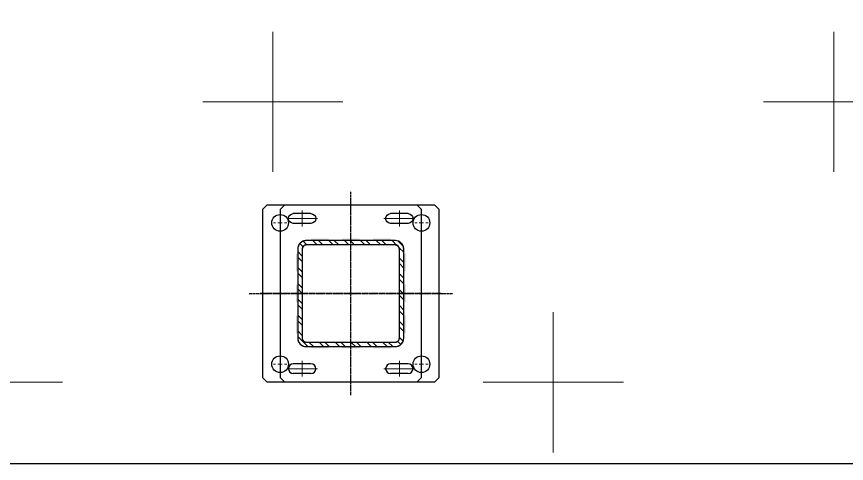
# Model space of a CAD drawing. Header units: millimetres. Extents: x 845401 to 948039, y 511594 to 550263.
# Drawn here: x 908090 to 909029, y 535138 to 535644 of the extents above; entities that cross this region are included whole.
import ezdxf

# ---------------------------------------------------------------- set-up
doc = ezdxf.new("R2010")
doc.units = ezdxf.units.MM
for name, pattern in [('ACAD_ISO02W100', [15, 12, -3]), ('CENTER', [0]), ('CENTERX2', [4, 2.5, -0.5, 0.5, -0.5])]:
    doc.linetypes.add(name, pattern=pattern)
for name, color, linetype in [('00', 7, 'Continuous'), ('中心线层', 1, 'CENTERX2'), ('剖面线层', 2, 'Continuous'), ('焊接符号', 2, 'Continuous'), ('虚线', 4, 'ACAD_ISO02W100')]:
    doc.layers.add(name, color=color, linetype=linetype)
for name, color, linetype, lineweight in [('A-剖-0.10mm.......SECT-L01', 255, 'Continuous', 18), ('中心线', 1, 'CENTER', 9), ('粗实线', 7, 'Continuous', 30)]:
    doc.layers.add(name, color=color, linetype=linetype, lineweight=lineweight)

# ---------------------------------------------------------------- blocks, each defined once
blk = doc.blocks.new('SW_CENTERMARKSYMBOL_1')
at = {"layer": '中心线层', "color": 0, "linetype": 'CENTERX2', "lineweight": 18}
for p, q in [((-5, 0), (-8, 0)), ((0, 0), (-2.5, 0)), ((0, 5), (0, 8)), ((0, 0), (0, 2.5)), ((0, 0), (0, -2.5)), ((0, 0), (2.5, 0)), ((5, 0), (8, 0)), ((0, -5), (0, -8))]:
    blk.add_line(p, q, dxfattribs=at)
blk = doc.blocks.new('A$C0EA93B13')
at = {"layer": '剖面线层'}
h = blk.add_hatch(dxfattribs=at)
h.set_pattern_fill('STEEL', color=256, scale=4, angle=360)
h.set_pattern_definition([(45, (-777.313, -2370.405), (-8.980256, 8.980256), []), (45, (-777.313, -2364.055), (-8.980256, 8.980256), [])])
h.paths.add_polyline_path([(174.14, 175), (123.74, 175), (123.74, 170), (174.14, 170, -0.414214), (178.74, 165.4), (178.74, 115), (183.74, 115), (183.74, 165.4, 0.414214)])
h.paths.add_polyline_path([(123.74, 175), (73.34, 175, 0.414214), (63.74, 165.4), (63.74, 115), (68.74, 115), (68.74, 165.4, -0.414214), (73.34, 170), (123.74, 170)])
h.paths.add_polyline_path([(68.74, 115), (63.74, 115), (63.74, 64.6, 0.414214), (73.34, 55), (123.74, 55), (123.74, 60), (73.34, 60, -0.414214), (68.74, 64.6)])
h.paths.add_polyline_path([(183.74, 115), (178.74, 115), (178.74, 64.6, -0.414214), (174.14, 60), (123.74, 60), (123.74, 55), (174.14, 55, 0.414214), (183.74, 64.6)])
at = {"color": 7, "linetype": 'Continuous', "lineweight": 25}
for p, q in [((28.74, 215), (23.74, 210)), ((23.74, 210), (23.74, 20)), ((218.74, 215), (28.74, 215)), ((223.74, 210), (218.74, 215)), ((223.74, 20), (223.74, 210)), ((174.14, 175), (73.34, 175)), ((174.14, 170), (73.34, 170)), ((63.74, 165.4), (63.74, 64.6)), ((68.74, 165.4), (68.74, 64.6)), ((178.74, 64.6), (178.74, 165.4)), ((183.74, 64.6), (183.74, 165.4)), ((73.34, 60), (174.14, 60)), ((73.34, 55), (174.14, 55)), ((23.74, 20), (28.74, 15)), ((218.74, 15), (223.74, 20)), ((28.74, 15), (218.74, 15))]:
    blk.add_line(p, q, dxfattribs=at)
for centre in [(43.74, 195), (203.74, 195), (43.74, 35), (203.74, 35)]:
    blk.add_circle(centre, 9.5, dxfattribs=at)
for centre, radius, start, end in [((73.34, 165.4), 9.6, 90, 180), ((73.34, 165.4), 4.6, 90, 180), ((174.14, 165.4), 9.6, 0, 90), ((174.14, 165.4), 4.6, 0, 90), ((73.34, 64.6), 9.6, 180, 270), ((73.34, 64.6), 4.6, 180, 270), ((174.14, 64.6), 9.6, 270, 0), ((174.14, 64.6), 4.6, 270, 0)]:
    blk.add_arc(centre, radius, start, end, dxfattribs=at)
at = {"layer": '中心线层'}
for p, q in [((123.74, 230), (123.74, 0)), ((8.74, 115), (238.74, 115))]:
    blk.add_line(p, q, dxfattribs=at)
for p in [(43.74, 195), (203.74, 195), (43.74, 35), (203.74, 35)]:
    blk.add_blockref('SW_CENTERMARKSYMBOL_1', p, dxfattribs=at)
blk = doc.blocks.new('DSGDG')
at = {"color": 7, "linetype": 'Continuous', "lineweight": 25}
for p, q in [((95.85, 1999.21), (115.85, 1999.21)), ((95.85, 1988.21), (115.85, 1988.21))]:
    blk.add_line(p, q, dxfattribs=at)
for centre, start, end in [((95.85, 1993.71), 90, 270), ((115.85, 1993.71), 270, 90)]:
    blk.add_arc(centre, 5.5, start, end, dxfattribs=at)
at = {"layer": '中心线'}
for p, q in [((105.85, 2002.71), (105.85, 1984.71)), ((88.35, 1993.71), (123.35, 1993.71)), ((105.85, 1999.9), (105.85, 1987.53))]:
    blk.add_line(p, q, dxfattribs=at)
blk = doc.blocks.new('A$C3A1C310D')
at = {"layer": '焊接符号'}
h = blk.add_hatch(color=256, dxfattribs=at)
h.dxf.hatch_style = 1
h.paths.add_polyline_path([(131.66, 173.92), (131.66, 171.92), (141.66, 171.92), (141.66, 173.92)])
h.paths.add_polyline_path([(121.66, 173.92), (121.66, 171.92), (131.66, 171.92), (131.66, 173.92)])
h = blk.add_hatch(color=256, dxfattribs=at)
h.dxf.hatch_style = 1
h.paths.add_polyline_path([(166.66, 173.92), (166.66, 171.92), (176.66, 171.92), (176.66, 173.92)])
h.paths.add_polyline_path([(156.66, 173.92), (156.66, 171.92), (166.66, 171.92), (166.66, 173.92)])
h = blk.add_hatch(color=256, dxfattribs=at)
h.dxf.hatch_style = 1
h.paths.add_polyline_path([(201.66, 173.92), (201.66, 171.92), (191.66, 171.92), (191.66, 173.92)])
h.paths.add_polyline_path([(211.66, 173.92), (211.66, 171.92), (201.66, 171.92), (201.66, 173.92)])
h = blk.add_hatch(color=256, dxfattribs=at)
h.dxf.hatch_style = 1
h.paths.add_polyline_path([(104.68, 146.92), (106.68, 146.92), (106.68, 136.92), (104.68, 136.92)])
h.paths.add_polyline_path([(104.68, 156.92), (106.68, 156.92), (106.68, 146.92), (104.68, 146.92)])
h = blk.add_hatch(color=256, dxfattribs=at)
h.dxf.hatch_style = 1
h.paths.add_polyline_path([(228.65, 146.92), (226.65, 146.92), (226.65, 136.92), (228.65, 136.92)])
h.paths.add_polyline_path([(228.65, 156.92), (226.65, 156.92), (226.65, 146.92), (228.65, 146.92)])
h = blk.add_hatch(color=256, dxfattribs=at)
h.dxf.hatch_style = 1
h.paths.add_polyline_path([(104.68, 111.92), (106.68, 111.92), (106.68, 101.92), (104.68, 101.92)])
h.paths.add_polyline_path([(104.68, 121.92), (106.68, 121.92), (106.68, 111.92), (104.68, 111.92)])
h = blk.add_hatch(color=256, dxfattribs=at)
h.dxf.hatch_style = 1
h.paths.add_polyline_path([(228.65, 111.92), (226.65, 111.92), (226.65, 101.92), (228.65, 101.92)])
h.paths.add_polyline_path([(228.65, 121.92), (226.65, 121.92), (226.65, 111.92), (228.65, 111.92)])
h = blk.add_hatch(color=256, dxfattribs=at)
h.dxf.hatch_style = 1
h.paths.add_polyline_path([(104.68, 76.92), (106.68, 76.92), (106.68, 86.92), (104.68, 86.92)])
h.paths.add_polyline_path([(104.68, 66.92), (106.68, 66.92), (106.68, 76.92), (104.68, 76.92)])
h = blk.add_hatch(color=256, dxfattribs=at)
h.dxf.hatch_style = 1
h.paths.add_polyline_path([(228.65, 76.92), (226.65, 76.92), (226.65, 86.92), (228.65, 86.92)])
h.paths.add_polyline_path([(228.65, 66.92), (226.65, 66.92), (226.65, 76.92), (228.65, 76.92)])
h = blk.add_hatch(color=256, dxfattribs=at)
h.dxf.hatch_style = 1
h.paths.add_polyline_path([(131.66, 49.92), (131.66, 51.92), (141.66, 51.92), (141.66, 49.92)])
h.paths.add_polyline_path([(121.66, 49.92), (121.66, 51.92), (131.66, 51.92), (131.66, 49.92)])
h = blk.add_hatch(color=256, dxfattribs=at)
h.dxf.hatch_style = 1
h.paths.add_polyline_path([(166.66, 49.92), (166.66, 51.92), (176.66, 51.92), (176.66, 49.92)])
h.paths.add_polyline_path([(156.66, 49.92), (156.66, 51.92), (166.66, 51.92), (166.66, 49.92)])
h = blk.add_hatch(color=256, dxfattribs=at)
h.dxf.hatch_style = 1
h.paths.add_polyline_path([(201.66, 49.92), (201.66, 51.92), (191.66, 51.92), (191.66, 49.92)])
h.paths.add_polyline_path([(211.66, 49.92), (211.66, 51.92), (201.66, 51.92), (201.66, 49.92)])
at = {"color": 7, "linetype": 'Continuous', "lineweight": 25}
for p, q in [((71.66, 191.92), (66.66, 186.92)), ((261.66, 191.92), (71.66, 191.92)), ((266.66, 186.92), (261.66, 191.92)), ((66.66, 186.92), (66.66, 36.92)), ((266.66, 36.92), (266.66, 186.92)), ((66.66, 36.92), (71.66, 31.92)), ((71.66, 31.92), (261.66, 31.92)), ((261.66, 31.92), (266.66, 36.92))]:
    blk.add_line(p, q, dxfattribs=at)
at = {"layer": '中心线层'}
for p, q in [((166.66, 9.42), (166.66, 214.42)), ((56.66, 111.92), (276.66, 111.92))]:
    blk.add_line(p, q, dxfattribs=at)
at = {"layer": '虚线'}
for p, q in [((217.06, 171.92), (116.26, 171.92)), ((106.66, 162.32), (106.66, 61.52)), ((111.66, 162.32), (111.66, 61.52)), ((217.06, 166.92), (116.26, 166.92)), ((221.66, 61.52), (221.66, 162.32)), ((226.66, 61.52), (226.66, 162.32)), ((116.26, 56.92), (217.06, 56.92)), ((116.26, 51.92), (217.06, 51.92))]:
    blk.add_line(p, q, dxfattribs=at)
for centre, radius, start, end in [((116.26, 162.32), 9.6, 90, 180), ((217.06, 162.32), 9.6, 0, 90), ((116.26, 162.32), 4.6, 90, 180), ((217.06, 162.32), 4.6, 0, 90), ((116.26, 61.52), 9.6, 180, 270), ((116.26, 61.52), 4.6, 180, 270), ((217.06, 61.52), 9.6, 270, 0), ((217.06, 61.52), 4.6, 270, 0)]:
    blk.add_arc(centre, radius, start, end, dxfattribs=at)
at = {"rotation": 89.99999999999999}
for p in [(2075.37, 61.07), (2075.37, -48.93)]:
    blk.add_blockref('DSGDG', p, dxfattribs=at)
at = {"xscale": -1, "rotation": 270}
for p in [(-1742.05, 61.07), (-1742.05, -48.93)]:
    blk.add_blockref('DSGDG', p, dxfattribs=at)
blk = doc.blocks.new('G$C8DB13656')
at = {"color": 0, "linetype": 'ByBlock', "lineweight": -2}
for name, p in [('A$C0EA93B13', (-8.74, 0)), ('A$C3A1C310D', (-51.66, 3.08))]:
    blk.add_blockref(name, p, dxfattribs=at)
blk = doc.blocks.new('G$C92EDEFAC')
at = {"color": 7, "xscale": -1, "rotation": 90}
blk.add_blockref('G$C8DB13656', (230, 230), dxfattribs=at)
blk = doc.blocks.new('立腿底板')
at = {"color": 2, "xscale": -1, "rotation": 180}
blk.add_blockref('G$C92EDEFAC', (-115, 115), dxfattribs=at)
blk = doc.blocks.new('BC线平台')
at = {"layer": 'A-剖-0.10mm.......SECT-L01'}
h = blk.add_hatch(dxfattribs=at)
h.set_pattern_fill('CROSS', color=2, scale=50)
h.set_pattern_definition([(0, (691447.87, 341554.85), (317.5, 317.5), [158.75, -476.25]), (90, (691527.24, 341475.47), (-317.5, 317.5), [158.75, -476.25])])
h.paths.add_polyline_path([(786169.72, 367097.04), (791174.13, 367097.04), (791174.13, 370095.42), (786169.72, 370095.42)])
at = {"layer": '粗实线', "elevation": 0.98}
for points in [[(786169.72, 367097.04), (791174.13, 367097.04), (791174.13, 370095.42), (786169.72, 370095.42)], [(791174.13, 364896.35), (786169.72, 364896.35), (786169.72, 367097.04), (791174.13, 367097.04)]]:
    blk.add_lwpolyline(points, close=True, dxfattribs=at)
blk.add_blockref('立腿底板', (787779.91, 367289.26, 0.98))

msp = doc.modelspace()

# ---------------------------------------------------------------- block references
at = {"layer": '00'}
msp.add_blockref('BC线平台', (120688.34, 168041.31, -0.98), dxfattribs=at)

doc.saveas('drawing.dxf')
